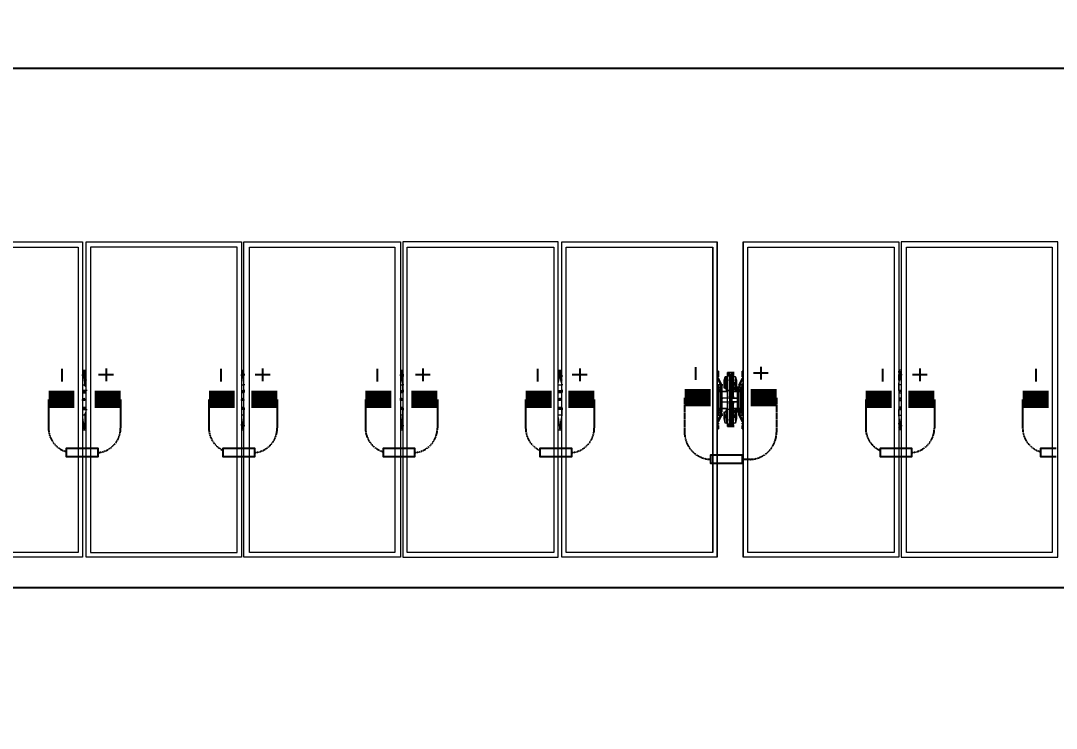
# Model space of a CAD drawing. Header units: feet. Extents: x -9903 to 12307, y -41 to 4121.
# Drawn here: x 2129.9 to 2427, y 1307.7 to 1510.7 of the extents above; entities that cross this region are included whole.
import ezdxf
from ezdxf import colors
from ezdxf.entities.mleader import LeaderData, LeaderLine
from ezdxf.lldxf.tags import DXFTag
from ezdxf.math import Vec2, Vec3

# ---------------------------------------------------------------- set-up
doc = ezdxf.new("R2010")
doc.units = ezdxf.units.FT
doc.header["$MEASUREMENT"] = 0
doc.linetypes.add('HIDDEN', pattern=[0.375, 0.25, -0.125])
for name, color, linetype in [('E-HARN-COMP', 8, 'Continuous'), ('E-TRNK-CABL-NEG', 6, 'HIDDEN'), ('E-TRUNK-CABLE-POS', 6, 'HIDDEN'), ('G-ANNO-TEXT', 1, 'Continuous'), ('Polarity-Text', 7, 'Continuous'), ('PV-DC-CABL-UG+', 5, 'DC+')]:
    doc.layers.add(name, color=color, linetype=linetype)
doc.styles.add('NEI-A', font='arial.ttf')
tags = doc.linetypes.add('DC+', pattern='A,0.176989,-0.049113,["DC+",NEI-A,S=0.1,R=0,X=0,Y=-0.05],-0.049113,-0.250887,0.176989', length=0.703091).pattern_tags.tags
tags[6] = DXFTag(74, 10)

# ---------------------------------------------------------------- blocks, each defined once
blk = doc.blocks.new('A$Cc93f9aa1')
at = {"lineweight": 5}
for points in [[(10.4012, 0), (10.1713, 0), (10.1713, 0.4666), (10.4012, 0.4666)], [(10.6362, 0), (10.4062, 0), (10.4062, 0.4666), (10.6362, 0.4666)], [(10.6396, 0), (10.6396, 0.4666), (10.8712, 0.4666), (10.8712, 0)], [(10.8746, 0.4666), (10.8746, 0), (11.1045, 0), (11.1045, 0.4666)], [(11.3395, 0), (11.1095, 0), (11.1095, 0.4666), (11.3395, 0.4666)], [(11.6079, 0), (11.3779, 0), (11.3779, 0.4666), (11.6079, 0.4666)], [(11.8429, 0.4666), (11.6112, 0.4666), (11.6112, 0), (11.8429, 0)], [(10.1779, 0.0067), (10.1779, 0.4583), (10.3946, 0.4583), (10.3946, 0.0067)], [(10.6296, 0.4583), (10.4129, 0.4583), (10.4129, 0.0067), (10.6296, 0.0067)], [(10.6479, 0.0067), (10.6479, 0.4583), (10.8629, 0.4583), (10.8629, 0.0067)], [(10.8812, 0.4583), (11.0979, 0.4583), (11.0979, 0.0067), (10.8812, 0.0067)], [(11.1162, 0.0067), (11.1162, 0.4583), (11.3329, 0.4583), (11.3329, 0.0067)], [(11.3845, 0.4583), (11.6012, 0.4583), (11.6012, 0.0067), (11.3845, 0.0067)], [(11.6195, 0.4583), (11.8345, 0.4583), (11.8345, 0.0067), (11.6195, 0.0067)], [(11.3412, 0.2667), (11.3412, 0.27), (11.3412, 0.275), (11.3395, 0.275), (11.3412, 0.275), (11.3412, 0.27)], [(11.3395, 0.2517), (11.3395, 0.25), (11.3412, 0.25), (11.3412, 0.2517), (11.3445, 0.2517), (11.3445, 0.2533), (11.3445, 0.255), (11.3462, 0.255), (11.3412, 0.265), (11.3462, 0.255), (11.3445, 0.255), (11.3412, 0.255), (11.3412, 0.2517), (11.3445, 0.2517), (11.3445, 0.2533), (11.3445, 0.255), (11.3412, 0.255), (11.3412, 0.2517)], [(11.3545, 0.2667), (11.3529, 0.2667), (11.3512, 0.2667), (11.3512, 0.2583), (11.3529, 0.2583), (11.3529, 0.2667)], [(11.3529, 0.2667), (11.3529, 0.2583), (11.3529, 0.255), (11.3529, 0.25), (11.3512, 0.25), (11.3512, 0.2567), (11.3512, 0.255), (11.3529, 0.255), (11.3512, 0.255), (11.3512, 0.2567), (11.3512, 0.2583), (11.3512, 0.2567), (11.3512, 0.2517), (11.3512, 0.25), (11.3529, 0.25), (11.3529, 0.255), (11.3529, 0.2583), (11.3512, 0.2583), (11.3512, 0.2667)], [(11.3645, 0.2733), (11.3629, 0.2733), (11.3612, 0.2733), (11.3545, 0.2733), (11.3562, 0.2733), (11.3612, 0.2733), (11.3629, 0.2733)], [(11.3562, 0.2733), (11.3545, 0.2733)], [(11.3579, 0.2683), (11.3579, 0.2467), (11.3545, 0.2467), (11.3545, 0.2683)], [(11.3579, 0.27), (11.3562, 0.27)], [(11.3579, 0.27), (11.3562, 0.27)], [(11.3645, 0.2617), (11.3629, 0.2617), (11.3612, 0.2617), (11.3629, 0.2617)], [(11.3645, 0.2683), (11.3629, 0.2683)], [(11.3629, 0.2383), (11.3629, 0.2617), (11.3629, 0.2383), (11.3629, 0.2367), (11.3629, 0.235), (11.3629, 0.2367), (11.3629, 0.2383), (11.3629, 0.235), (11.3645, 0.235), (11.3629, 0.235), (11.3645, 0.235), (11.3629, 0.235), (11.3645, 0.235), (11.3629, 0.235)], [(11.3762, 0.27), (11.3762, 0.2667), (11.3762, 0.27), (11.3762, 0.275), (11.3779, 0.275), (11.3762, 0.275)], [(11.3412, 0.21), (11.3412, 0.2133), (11.3412, 0.215), (11.3395, 0.215), (11.3395, 0.25), (11.3395, 0.215), (11.3412, 0.215), (11.3412, 0.2133), (11.3412, 0.21), (11.3445, 0.21), (11.3462, 0.21), (11.3412, 0.2), (11.3462, 0.21), (11.3445, 0.21), (11.3445, 0.2117), (11.3445, 0.21)], [(11.3412, 0.245), (11.3395, 0.245)], [(11.3412, 0.2467), (11.3429, 0.245), (11.3445, 0.245), (11.3445, 0.2483), (11.3429, 0.2483), (11.3412, 0.2483)], [(11.3429, 0.2483), (11.3412, 0.2467), (11.3429, 0.245), (11.3445, 0.2467)], [(11.3429, 0.2483), (11.3412, 0.2483), (11.3412, 0.2467), (11.3412, 0.245), (11.3429, 0.245), (11.3445, 0.245), (11.3445, 0.2467), (11.3445, 0.2483)], [(11.3412, 0.2467), (11.3412, 0.2483), (11.3429, 0.2483), (11.3445, 0.2483), (11.3445, 0.245), (11.3429, 0.245)], [(11.3429, 0.2483), (11.3412, 0.2467), (11.3429, 0.245), (11.3445, 0.2467)], [(11.3445, 0.2467), (11.3429, 0.2467)], [(11.3445, 0.2467), (11.3429, 0.2467)], [(11.3479, 0.255), (11.3462, 0.255), (11.3445, 0.255), (11.3445, 0.2533), (11.3445, 0.255), (11.3462, 0.255)], [(11.3445, 0.2517), (11.3462, 0.2517), (11.3462, 0.215), (11.3445, 0.215), (11.3462, 0.215), (11.3462, 0.2517), (11.3445, 0.2517), (11.3462, 0.2517), (11.3462, 0.255), (11.3462, 0.2517)], [(11.3462, 0.245), (11.3545, 0.245)], [(11.3545, 0.2483), (11.3529, 0.2483)], [(11.3662, 0.2567), (11.3662, 0.25), (11.3645, 0.25), (11.3629, 0.255), (11.3662, 0.255), (11.3662, 0.2567), (11.3662, 0.2583)], [(11.3629, 0.245), (11.3695, 0.245)], [(11.3645, 0.255), (11.3645, 0.2583)], [(11.3662, 0.25), (11.3645, 0.2483)], [(11.3695, 0.2467), (11.3662, 0.2467), (11.3645, 0.245), (11.3662, 0.2467)], [(11.3679, 0.25), (11.3679, 0.26), (11.3679, 0.25), (11.3695, 0.25)], [(11.3729, 0.2483), (11.3712, 0.2467), (11.3729, 0.245), (11.3745, 0.2467)], [(11.3729, 0.2483), (11.3712, 0.2467), (11.3729, 0.245), (11.3745, 0.2467)], [(11.3745, 0.2467), (11.3729, 0.2467)], [(11.3745, 0.2467), (11.3729, 0.2467)], [(11.3745, 0.2467), (11.3729, 0.2467)], [(11.3745, 0.2467), (11.3729, 0.2467)], [(11.3762, 0.245), (11.3779, 0.245)], [(10.4029, 0.235), (10.4046, 0.2333), (10.4046, 0.2317), (10.4012, 0.2317), (10.4012, 0.2333), (10.4029, 0.2333)], [(10.6379, 0.235), (10.6379, 0.2333), (10.6396, 0.2333), (10.6396, 0.2317), (10.6379, 0.2317), (10.6362, 0.2317), (10.6362, 0.2333)], [(10.8729, 0.235), (10.8729, 0.2333), (10.8746, 0.2333), (10.8746, 0.2317), (10.8729, 0.2317), (10.8712, 0.2317), (10.8712, 0.2333), (10.8712, 0.235)], [(11.1062, 0.235), (11.1079, 0.235), (11.1079, 0.2317), (11.1045, 0.2317), (11.1045, 0.2333), (11.1062, 0.2333)], [(11.3412, 0.235), (11.3395, 0.235)], [(11.3412, 0.235), (11.3395, 0.235)], [(11.3412, 0.23), (11.3395, 0.23)], [(11.3412, 0.23), (11.3395, 0.23)], [(11.3545, 0.23), (11.3562, 0.23), (11.3545, 0.23), (11.3562, 0.23), (11.3545, 0.23), (11.3562, 0.23), (11.3545, 0.23), (11.3545, 0.2267)], [(11.3562, 0.23), (11.3545, 0.23)], [(11.3645, 0.2367), (11.3629, 0.2367)], [(11.3629, 0.2267), (11.3629, 0.23)], [(11.3779, 0.235), (11.3762, 0.235)], [(11.3762, 0.235), (11.3779, 0.235)], [(11.3762, 0.23), (11.3779, 0.23)], [(11.3779, 0.23), (11.3762, 0.23)], [(11.6095, 0.235), (11.6095, 0.2333), (11.6079, 0.2333), (11.6079, 0.2317), (11.6095, 0.2317), (11.6112, 0.2317), (11.6112, 0.2333), (11.6112, 0.235)], [(11.3412, 0.2183), (11.3412, 0.22), (11.3395, 0.22), (11.3412, 0.22), (11.3429, 0.22), (11.3412, 0.22), (11.3412, 0.2183), (11.3412, 0.2167), (11.3429, 0.2167), (11.3445, 0.2167), (11.3445, 0.2183), (11.3445, 0.2167), (11.3429, 0.2167)], [(11.3445, 0.2183), (11.3445, 0.22), (11.3429, 0.22), (11.3412, 0.22), (11.3412, 0.2183), (11.3429, 0.2167), (11.3445, 0.2167)], [(11.3429, 0.22), (11.3412, 0.22), (11.3412, 0.2183), (11.3412, 0.2167), (11.3429, 0.2167), (11.3445, 0.2167), (11.3445, 0.2183), (11.3445, 0.22)], [(11.3429, 0.22), (11.3412, 0.2183), (11.3429, 0.2167), (11.3445, 0.2183)], [(11.3429, 0.22), (11.3412, 0.2183), (11.3429, 0.2167), (11.3445, 0.2183)], [(11.3445, 0.2183), (11.3429, 0.2183)], [(11.3545, 0.22), (11.3462, 0.22)], [(11.3495, 0.215), (11.3495, 0.205), (11.3495, 0.215), (11.3495, 0.2133), (11.3495, 0.215), (11.3495, 0.205), (11.3512, 0.1983), (11.3495, 0.205)], [(11.3512, 0.215), (11.3529, 0.2167), (11.3512, 0.215), (11.3529, 0.2167), (11.3529, 0.215), (11.3529, 0.2167), (11.3512, 0.215), (11.3529, 0.2167), (11.3545, 0.2167), (11.3529, 0.2167), (11.3545, 0.2167), (11.3529, 0.2167)], [(11.3512, 0.2133), (11.3512, 0.215), (11.3529, 0.215), (11.3529, 0.2117), (11.3529, 0.21), (11.3512, 0.21), (11.3512, 0.2083), (11.3512, 0.215), (11.3529, 0.215), (11.3529, 0.2117), (11.3529, 0.21), (11.3512, 0.21), (11.3512, 0.2083), (11.3512, 0.2067), (11.3529, 0.2067), (11.3529, 0.1983), (11.3545, 0.1983), (11.3529, 0.1983), (11.3512, 0.1983), (11.3512, 0.2067), (11.3512, 0.2083)], [(11.3695, 0.22), (11.3629, 0.22)], [(11.3662, 0.2083), (11.3662, 0.215), (11.3645, 0.215), (11.3629, 0.2117), (11.3645, 0.21), (11.3662, 0.21), (11.3662, 0.2083), (11.3662, 0.2067), (11.3662, 0.1983), (11.3629, 0.1983), (11.3629, 0.2067), (11.3662, 0.2067), (11.3662, 0.2083), (11.3662, 0.21), (11.3645, 0.21), (11.3629, 0.2117), (11.3645, 0.215), (11.3645, 0.2167), (11.3662, 0.2167), (11.3645, 0.2167), (11.3662, 0.215), (11.3662, 0.2133), (11.3662, 0.215), (11.3645, 0.215), (11.3645, 0.2167), (11.3662, 0.2167), (11.3645, 0.2167), (11.3629, 0.2167), (11.3695, 0.2167), (11.3629, 0.2167), (11.3645, 0.2167), (11.3662, 0.215), (11.3645, 0.2167), (11.3662, 0.215), (11.3645, 0.2167), (11.3662, 0.215), (11.3679, 0.215), (11.3679, 0.205), (11.3662, 0.1983), (11.3679, 0.205), (11.3679, 0.215), (11.3662, 0.215), (11.3662, 0.2133)], [(11.3662, 0.2183), (11.3645, 0.22), (11.3662, 0.2183), (11.3695, 0.2183)], [(11.3679, 0.215), (11.3679, 0.205), (11.3679, 0.215), (11.3695, 0.215)], [(11.3729, 0.22), (11.3712, 0.2183), (11.3729, 0.2167), (11.3745, 0.2183)], [(11.3729, 0.2167), (11.3745, 0.2167), (11.3745, 0.2183), (11.3745, 0.22), (11.3729, 0.22), (11.3712, 0.22), (11.3712, 0.2183), (11.3712, 0.2167)], [(11.3729, 0.22), (11.3712, 0.2183), (11.3729, 0.2167), (11.3745, 0.2183)], [(11.3745, 0.2183), (11.3729, 0.2183)], [(11.3745, 0.2183), (11.3729, 0.2183)], [(11.3745, 0.2183), (11.3729, 0.2183)], [(11.3745, 0.2183), (11.3729, 0.2183)], [(11.3779, 0.22), (11.3762, 0.22)], [(11.3479, 0.21), (11.3462, 0.21), (11.3462, 0.2117), (11.3445, 0.2117), (11.3462, 0.2117), (11.3462, 0.21), (11.3462, 0.2133), (11.3445, 0.2133), (11.3462, 0.2133), (11.3462, 0.21)], [(11.3512, 0.1983), (11.3512, 0.2067), (11.3529, 0.2067), (11.3529, 0.1983)], [(11.3529, 0.21), (11.3529, 0.2067)], [(11.3562, 0.2033), (11.3545, 0.2033)], [(11.3645, 0.2033), (11.3629, 0.2033), (11.3612, 0.2033), (11.3629, 0.2033)], [(11.3662, 0.1983), (11.3629, 0.1983), (11.3629, 0.2067), (11.3662, 0.2067)], [(11.3645, 0.2067), (11.3645, 0.21)], [(11.3729, 0.21), (11.3712, 0.21), (11.3712, 0.2117), (11.3729, 0.2117), (11.3712, 0.2117), (11.3712, 0.21)], [(11.3395, 0.19), (11.3412, 0.19), (11.3412, 0.195), (11.3412, 0.19)], [(11.3412, 0.1967), (11.3412, 0.1983)], [(11.3595, 0.1967), (11.3579, 0.1967)], [(11.3612, 0.195), (11.3595, 0.195), (11.3612, 0.195), (11.3629, 0.1933), (11.3645, 0.1933), (11.3629, 0.1933), (11.3612, 0.195), (11.3595, 0.195), (11.3612, 0.195), (11.3595, 0.195), (11.3612, 0.195), (11.3612, 0.1967)], [(11.3612, 0.195), (11.3595, 0.195)], [(11.3629, 0.195), (11.3629, 0.1933), (11.3612, 0.195), (11.3629, 0.195), (11.3645, 0.195)], [(11.3645, 0.1983), (11.3629, 0.1983)], [(11.3629, 0.1967), (11.3629, 0.195)], [(11.3762, 0.1983), (11.3762, 0.1967)], [(11.3779, 0.19), (11.3762, 0.19), (11.3762, 0.195), (11.3762, 0.19)]]:
    blk.add_lwpolyline(points, close=True, dxfattribs=at)
for points in [[(11.3395, 0), (11.3395, 0.4666)], [(11.3779, 0.4666), (11.3779, 0)], [(11.3329, 0.0067), (11.3329, 0.4583)], [(11.3845, 0.0067), (11.3845, 0.4583)], [(10.4012, 0.2767), (10.4062, 0.2767)], [(10.6362, 0.2767), (10.6396, 0.2767)], [(10.8712, 0.2767), (10.8746, 0.2767)], [(11.1045, 0.2767), (11.1095, 0.2767)], [(11.6112, 0.2767), (11.6079, 0.2767)], [(10.4029, 0.275), (10.4046, 0.275)], [(10.4029, 0.27), (10.4029, 0.2733), (10.4029, 0.275), (10.4029, 0.2733), (10.4046, 0.2733), (10.4046, 0.2717), (10.4046, 0.27), (10.4046, 0.2683)], [(10.4062, 0.255), (10.4046, 0.255), (10.4046, 0.2633), (10.4029, 0.2733)], [(10.6379, 0.2733), (10.6379, 0.275), (10.6379, 0.2733)], [(10.6379, 0.27), (10.6379, 0.2733), (10.6396, 0.2717), (10.6396, 0.27), (10.6396, 0.2683)], [(10.6412, 0.255), (10.6396, 0.255), (10.6396, 0.2633), (10.6379, 0.2733)], [(10.8712, 0.2733), (10.8712, 0.27)], [(10.8762, 0.255), (10.8746, 0.255), (10.8746, 0.2567), (10.8729, 0.2633), (10.8729, 0.2733), (10.8729, 0.275), (10.8729, 0.2717), (10.8746, 0.27), (10.8746, 0.2683)], [(11.1062, 0.27), (11.1062, 0.2733), (11.1062, 0.275), (11.1062, 0.2733), (11.1079, 0.2733), (11.1079, 0.2717), (11.1079, 0.27), (11.1095, 0.2683)], [(11.1112, 0.255), (11.1095, 0.255), (11.1095, 0.2567), (11.1079, 0.2633), (11.1062, 0.2733)], [(11.3412, 0.27), (11.3412, 0.27)], [(11.3412, 0.2667), (11.3412, 0.2667)], [(11.3412, 0.2667), (11.3412, 0.2667)], [(11.3612, 0.2717), (11.3629, 0.2717), (11.3612, 0.2717), (11.3629, 0.2717), (11.3645, 0.2717), (11.3629, 0.2717), (11.3612, 0.27), (11.3595, 0.27), (11.3612, 0.27), (11.3595, 0.27), (11.3612, 0.27), (11.3629, 0.27), (11.3645, 0.27), (11.3629, 0.27), (11.3645, 0.27), (11.3629, 0.27), (11.3645, 0.27), (11.3629, 0.27), (11.3645, 0.27), (11.3629, 0.27), (11.3629, 0.2733), (11.3629, 0.2717), (11.3612, 0.27), (11.3612, 0.2683), (11.3595, 0.2683), (11.3595, 0.27), (11.3612, 0.27), (11.3595, 0.27), (11.3612, 0.27), (11.3612, 0.2683), (11.3595, 0.2683), (11.3579, 0.2683), (11.3579, 0.27), (11.3562, 0.27), (11.3545, 0.27), (11.3562, 0.27), (11.3545, 0.27), (11.3545, 0.2617), (11.3545, 0.2383), (11.3545, 0.235), (11.3562, 0.235), (11.3545, 0.235), (11.3462, 0.235), (11.3479, 0.235)], [(11.3562, 0.2717), (11.3545, 0.2717), (11.3562, 0.27), (11.3545, 0.27), (11.3562, 0.27), (11.3545, 0.27), (11.3545, 0.2617), (11.3562, 0.2617), (11.3545, 0.2617), (11.3562, 0.2617), (11.3545, 0.2617), (11.3545, 0.2383), (11.3545, 0.235), (11.3562, 0.235), (11.3545, 0.235), (11.3545, 0.2367), (11.3545, 0.2383), (11.3545, 0.2367), (11.3545, 0.235), (11.3562, 0.235), (11.3545, 0.235), (11.3462, 0.235), (11.3462, 0.23), (11.3545, 0.23), (11.3545, 0.2267), (11.3545, 0.2033), (11.3545, 0.195), (11.3562, 0.195), (11.3579, 0.195), (11.3562, 0.195), (11.3579, 0.195), (11.3562, 0.195), (11.3579, 0.195), (11.3562, 0.195), (11.3545, 0.1933), (11.3562, 0.1933), (11.3545, 0.1933), (11.3612, 0.1933), (11.3629, 0.1933), (11.3612, 0.1933)], [(11.3595, 0.2183), (11.3579, 0.2183), (11.3579, 0.1983), (11.3579, 0.1967), (11.3595, 0.1967), (11.3612, 0.1967), (11.3612, 0.2183), (11.3612, 0.1967), (11.3595, 0.1967), (11.3595, 0.2183), (11.3579, 0.2183), (11.3545, 0.2183), (11.3545, 0.2467), (11.3529, 0.2467), (11.3529, 0.2483), (11.3545, 0.2483), (11.3529, 0.2483), (11.3529, 0.25), (11.3529, 0.2483), (11.3512, 0.25), (11.3495, 0.25), (11.3495, 0.2617), (11.3512, 0.2667), (11.3495, 0.2617), (11.3495, 0.25), (11.3495, 0.2517), (11.3495, 0.25), (11.3495, 0.26), (11.3495, 0.25)], [(11.3579, 0.2717), (11.3562, 0.2717), (11.3545, 0.2717), (11.3545, 0.2733), (11.3545, 0.27), (11.3545, 0.2683), (11.3562, 0.2683), (11.3545, 0.2683), (11.3545, 0.2733), (11.3545, 0.2717), (11.3562, 0.2717)], [(11.3545, 0.2717), (11.3562, 0.27)], [(11.3545, 0.2717), (11.3562, 0.2717)], [(11.3545, 0.27), (11.3545, 0.27)], [(11.3545, 0.27), (11.3545, 0.27)], [(11.3595, 0.2467), (11.3595, 0.2683), (11.3612, 0.2683), (11.3612, 0.2467), (11.3595, 0.2467), (11.3595, 0.2183), (11.3612, 0.2183), (11.3612, 0.2467), (11.3612, 0.2683), (11.3595, 0.2683), (11.3595, 0.2467), (11.3612, 0.2467), (11.3612, 0.2183), (11.3595, 0.2183), (11.3595, 0.2467), (11.3579, 0.2467), (11.3579, 0.2683), (11.3545, 0.2683), (11.3545, 0.2467), (11.3579, 0.2467), (11.3579, 0.2667), (11.3595, 0.2667), (11.3612, 0.2667), (11.3595, 0.2667), (11.3579, 0.2667)], [(11.3562, 0.27), (11.3579, 0.27)], [(11.3562, 0.27), (11.3579, 0.27)], [(11.3562, 0.27), (11.3579, 0.27), (11.3579, 0.2683)], [(11.3579, 0.27), (11.3595, 0.27), (11.3595, 0.2683), (11.3612, 0.2683), (11.3595, 0.2683), (11.3579, 0.2683), (11.3579, 0.2667), (11.3579, 0.2467)], [(11.3579, 0.2683), (11.3595, 0.2683)], [(11.3579, 0.2667), (11.3579, 0.2683)], [(11.3579, 0.2683), (11.3595, 0.2683)], [(11.3579, 0.2683), (11.3595, 0.2683)], [(11.3579, 0.2683), (11.3595, 0.2683)], [(11.3595, 0.27), (11.3612, 0.27), (11.3629, 0.27), (11.3629, 0.2617), (11.3629, 0.27), (11.3629, 0.2733), (11.3629, 0.2717)], [(11.3612, 0.27), (11.3612, 0.27)], [(11.3645, 0.2667), (11.3629, 0.2667), (11.3629, 0.2583), (11.3662, 0.2583), (11.3662, 0.2667), (11.3629, 0.2667), (11.3629, 0.2583), (11.3662, 0.2583), (11.3662, 0.2667), (11.3679, 0.2617), (11.3679, 0.25), (11.3662, 0.25), (11.3662, 0.2517), (11.3662, 0.2567), (11.3662, 0.255), (11.3629, 0.255), (11.3645, 0.25), (11.3645, 0.2483), (11.3662, 0.25), (11.3662, 0.2517), (11.3662, 0.25), (11.3645, 0.25), (11.3645, 0.2483), (11.3662, 0.25), (11.3645, 0.2483), (11.3629, 0.2483), (11.3695, 0.2483), (11.3629, 0.2483), (11.3645, 0.2483), (11.3662, 0.2483), (11.3645, 0.2483)], [(11.3662, 0.2483), (11.3645, 0.2483), (11.3662, 0.25), (11.3679, 0.25), (11.3679, 0.2617), (11.3662, 0.2667), (11.3629, 0.2667)], [(11.3645, 0.2667), (11.3645, 0.2667)], [(11.3645, 0.2667), (11.3645, 0.2667)], [(11.3762, 0.2133), (11.3762, 0.215), (11.3762, 0.2133), (11.3779, 0.2133), (11.3745, 0.2133), (11.3745, 0.215), (11.3762, 0.215), (11.3762, 0.25), (11.3745, 0.25), (11.3745, 0.2517), (11.3779, 0.2517), (11.3745, 0.2517), (11.3762, 0.2517), (11.3762, 0.255), (11.3729, 0.255), (11.3712, 0.255), (11.3762, 0.265), (11.3712, 0.255), (11.3729, 0.255), (11.3762, 0.255), (11.3762, 0.2517), (11.3745, 0.2517), (11.3712, 0.2517), (11.3729, 0.2517), (11.3729, 0.2533), (11.3729, 0.255), (11.3729, 0.2533), (11.3712, 0.255), (11.3729, 0.255), (11.3712, 0.255), (11.3712, 0.2517), (11.3729, 0.2517), (11.3729, 0.2533), (11.3712, 0.255), (11.3712, 0.2517), (11.3745, 0.2517), (11.3745, 0.25), (11.3762, 0.25), (11.3762, 0.215), (11.3745, 0.215), (11.3745, 0.2133), (11.3762, 0.2133), (11.3762, 0.21), (11.3729, 0.21), (11.3712, 0.21), (11.3762, 0.2), (11.3712, 0.21), (11.3729, 0.21), (11.3729, 0.2117), (11.3729, 0.21), (11.3762, 0.21), (11.3762, 0.2133), (11.3745, 0.2133), (11.3779, 0.2133)], [(11.3762, 0.2667), (11.3762, 0.2667)], [(11.3762, 0.2667), (11.3762, 0.2667)], [(11.6095, 0.255), (11.6079, 0.255), (11.6079, 0.2567), (11.6095, 0.2633), (11.6095, 0.2733), (11.6095, 0.275), (11.6095, 0.2717), (11.6079, 0.27), (11.6079, 0.2683)], [(11.6112, 0.27), (11.6112, 0.2733)], [(10.4062, 0.2467), (10.4046, 0.2467), (10.4012, 0.2467)], [(10.4012, 0.245), (10.4046, 0.245), (10.4062, 0.245)], [(10.4079, 0.2467), (10.4062, 0.2467), (10.4062, 0.2517), (10.4046, 0.2533), (10.4046, 0.255)], [(10.4046, 0.2433), (10.4046, 0.245)], [(10.6362, 0.2467), (10.6396, 0.2467)], [(10.6362, 0.245), (10.6396, 0.245), (10.6412, 0.245)], [(10.6396, 0.245), (10.6396, 0.2433), (10.6362, 0.2433)], [(10.6412, 0.2467), (10.6396, 0.2467), (10.6396, 0.255)], [(10.8712, 0.2467), (10.8746, 0.2467)], [(10.8712, 0.245), (10.8746, 0.245), (10.8762, 0.245)], [(10.8746, 0.245), (10.8746, 0.2433), (10.8712, 0.2433)], [(10.8762, 0.2467), (10.8746, 0.2467), (10.8746, 0.255)], [(11.1045, 0.2467), (11.1095, 0.2467)], [(11.1045, 0.245), (11.1095, 0.245), (11.1112, 0.245)], [(11.1095, 0.245), (11.1095, 0.2433), (11.1045, 0.2433)], [(11.1112, 0.2467), (11.1095, 0.2467), (11.1095, 0.255)], [(11.3395, 0.2517), (11.3412, 0.2517), (11.3395, 0.2517)], [(11.3395, 0.2517), (11.3395, 0.25), (11.3412, 0.25), (11.3412, 0.2517)], [(11.3412, 0.2483), (11.3412, 0.2467)], [(11.3412, 0.2483), (11.3412, 0.2483)], [(11.3429, 0.2483), (11.3412, 0.2483)], [(11.3412, 0.2467), (11.3412, 0.245)], [(11.3412, 0.2467), (11.3412, 0.2467)], [(11.3412, 0.245), (11.3429, 0.245)], [(11.3412, 0.245), (11.3412, 0.245)], [(11.3429, 0.2483), (11.3429, 0.2483)], [(11.3445, 0.2483), (11.3429, 0.2483)], [(11.3429, 0.2467), (11.3445, 0.2467)], [(11.3429, 0.2467), (11.3445, 0.2467)], [(11.3429, 0.2467), (11.3445, 0.2467)], [(11.3429, 0.2467), (11.3445, 0.2467)], [(11.3429, 0.2467), (11.3445, 0.2467)], [(11.3429, 0.2467), (11.3445, 0.2467)], [(11.3429, 0.2467), (11.3445, 0.2467)], [(11.3429, 0.2467), (11.3445, 0.2467)], [(11.3429, 0.2467), (11.3445, 0.2467)], [(11.3429, 0.2467), (11.3445, 0.2467)], [(11.3429, 0.2467), (11.3445, 0.2467)], [(11.3429, 0.2467), (11.3445, 0.2467)], [(11.3429, 0.2467), (11.3445, 0.2467)], [(11.3429, 0.2467), (11.3445, 0.2467)], [(11.3429, 0.245), (11.3445, 0.245)], [(11.3429, 0.245), (11.3429, 0.245)], [(11.3445, 0.2517), (11.3445, 0.2517)], [(11.3445, 0.2517), (11.3445, 0.2517)], [(11.3445, 0.2483), (11.3445, 0.2483)], [(11.3445, 0.2467), (11.3445, 0.2483)], [(11.3445, 0.2467), (11.3462, 0.2467)], [(11.3445, 0.2467), (11.3445, 0.2467)], [(11.3445, 0.245), (11.3445, 0.2467)], [(11.3445, 0.245), (11.3445, 0.245)], [(11.3462, 0.2517), (11.3462, 0.2517)], [(11.3462, 0.2517), (11.3462, 0.2517)], [(11.3512, 0.26), (11.3512, 0.26)], [(11.3512, 0.26), (11.3512, 0.26)], [(11.3579, 0.2183), (11.3579, 0.1967), (11.3545, 0.1967), (11.3545, 0.2183), (11.3529, 0.2183), (11.3529, 0.2167), (11.3545, 0.2167), (11.3529, 0.2167), (11.3529, 0.2183), (11.3545, 0.2183), (11.3545, 0.1967), (11.3579, 0.1967), (11.3579, 0.2183), (11.3579, 0.1983), (11.3595, 0.1983), (11.3612, 0.1983), (11.3595, 0.1983), (11.3579, 0.1983), (11.3579, 0.1967), (11.3579, 0.195), (11.3562, 0.195), (11.3545, 0.1933), (11.3562, 0.1933), (11.3545, 0.1933), (11.3545, 0.195), (11.3545, 0.1967), (11.3545, 0.195), (11.3545, 0.1967), (11.3545, 0.195), (11.3545, 0.1967), (11.3545, 0.195), (11.3545, 0.1933), (11.3562, 0.195), (11.3579, 0.195), (11.3579, 0.1967), (11.3595, 0.1967), (11.3595, 0.2183), (11.3579, 0.2183), (11.3579, 0.2467), (11.3595, 0.2467), (11.3579, 0.2467), (11.3579, 0.2183), (11.3545, 0.2183), (11.3545, 0.2467), (11.3529, 0.2467), (11.3529, 0.2483), (11.3512, 0.25), (11.3529, 0.2483), (11.3545, 0.2483), (11.3529, 0.2483), (11.3512, 0.25)], [(11.3512, 0.25), (11.3529, 0.2483)], [(11.3512, 0.25), (11.3529, 0.2483)], [(11.3529, 0.2483), (11.3545, 0.2483)], [(11.3529, 0.2483), (11.3545, 0.2483)], [(11.3579, 0.2183), (11.3579, 0.2467), (11.3579, 0.2183)], [(11.3662, 0.26), (11.3662, 0.26)], [(11.3662, 0.26), (11.3662, 0.26)], [(11.3729, 0.2517), (11.3712, 0.2517), (11.3695, 0.2517), (11.3695, 0.215), (11.3712, 0.215), (11.3695, 0.215), (11.3695, 0.2517), (11.3712, 0.2517)], [(11.3712, 0.2517), (11.3712, 0.2517)], [(11.3729, 0.2467), (11.3729, 0.245), (11.3745, 0.245), (11.3745, 0.2467), (11.3745, 0.2483), (11.3729, 0.2483), (11.3712, 0.2483), (11.3712, 0.2467), (11.3712, 0.245), (11.3729, 0.245)], [(11.3712, 0.2483), (11.3712, 0.2467)], [(11.3712, 0.2483), (11.3712, 0.2483)], [(11.3729, 0.2483), (11.3712, 0.2483)], [(11.3712, 0.2467), (11.3712, 0.245)], [(11.3712, 0.2467), (11.3712, 0.2467)], [(11.3712, 0.245), (11.3729, 0.245)], [(11.3712, 0.245), (11.3712, 0.245)], [(11.3729, 0.2517), (11.3729, 0.2517)], [(11.3729, 0.2517), (11.3729, 0.2517)], [(11.3729, 0.2483), (11.3729, 0.2467)], [(11.3745, 0.2483), (11.3729, 0.2483)], [(11.3729, 0.2483), (11.3729, 0.2467)], [(11.3729, 0.2483), (11.3745, 0.2483), (11.3729, 0.2483)], [(11.3729, 0.2483), (11.3729, 0.2483)], [(11.3729, 0.2467), (11.3745, 0.2467)], [(11.3729, 0.2467), (11.3745, 0.2467)], [(11.3729, 0.2467), (11.3745, 0.2467)], [(11.3729, 0.2467), (11.3745, 0.2467)], [(11.3729, 0.2467), (11.3745, 0.2467)], [(11.3729, 0.2467), (11.3745, 0.2467)], [(11.3729, 0.2467), (11.3745, 0.2467)], [(11.3729, 0.2467), (11.3745, 0.2467)], [(11.3729, 0.2467), (11.3745, 0.2467)], [(11.3729, 0.2467), (11.3729, 0.245)], [(11.3729, 0.2467), (11.3745, 0.2467)], [(11.3729, 0.245), (11.3745, 0.245)], [(11.3745, 0.245), (11.3729, 0.245)], [(11.3729, 0.245), (11.3745, 0.245)], [(11.3729, 0.245), (11.3729, 0.245)], [(11.3745, 0.2483), (11.3745, 0.245)], [(11.3745, 0.2483), (11.3745, 0.245)], [(11.3745, 0.2483), (11.3745, 0.2483)], [(11.3745, 0.2467), (11.3745, 0.2483)], [(11.3745, 0.2467), (11.3762, 0.2467)], [(11.3745, 0.2467), (11.3745, 0.2467)], [(11.3745, 0.245), (11.3745, 0.2467)], [(11.3745, 0.245), (11.3745, 0.245)], [(11.3779, 0.2517), (11.3762, 0.2517), (11.3762, 0.25), (11.3762, 0.2517)], [(11.6095, 0.2467), (11.6079, 0.2467), (11.6079, 0.255)], [(11.6112, 0.2467), (11.6079, 0.2467)], [(11.6112, 0.245), (11.6079, 0.245), (11.6095, 0.245)], [(11.6079, 0.245), (11.6079, 0.2433), (11.6112, 0.2433)], [(10.4012, 0.2433), (10.4046, 0.2433), (10.4062, 0.2433)], [(11.3462, 0.235), (11.3462, 0.23), (11.3545, 0.23), (11.3545, 0.2267), (11.3545, 0.2033), (11.3545, 0.195), (11.3562, 0.195), (11.3545, 0.195)], [(11.3545, 0.2367), (11.3562, 0.2367)], [(11.3545, 0.2367), (11.3562, 0.2367)], [(11.3545, 0.23), (11.3562, 0.23)], [(11.3545, 0.23), (11.3562, 0.23)], [(11.3579, 0.1933), (11.3562, 0.1933), (11.3612, 0.1933), (11.3629, 0.1933), (11.3612, 0.195), (11.3629, 0.195), (11.3629, 0.2033), (11.3629, 0.2267), (11.3629, 0.23), (11.3645, 0.23), (11.3629, 0.23), (11.3645, 0.23), (11.3629, 0.23), (11.3645, 0.23), (11.3629, 0.23), (11.3645, 0.23), (11.3629, 0.23), (11.3629, 0.2267), (11.3629, 0.2033), (11.3629, 0.195), (11.3645, 0.195), (11.3629, 0.195), (11.3629, 0.1933)], [(11.3712, 0.235), (11.3695, 0.235), (11.3612, 0.235), (11.3695, 0.235), (11.3695, 0.23), (11.3612, 0.23), (11.3695, 0.23), (11.3712, 0.23)], [(11.3629, 0.2367), (11.3645, 0.2367)], [(11.3695, 0.235), (11.3695, 0.23)], [(10.4012, 0.2217), (10.4046, 0.2217), (10.4062, 0.2217)], [(10.4062, 0.22), (10.4046, 0.22), (10.4012, 0.22)], [(10.4012, 0.2183), (10.4046, 0.2183), (10.4062, 0.2183)], [(10.4046, 0.22), (10.4046, 0.2217)], [(10.4046, 0.21), (10.4046, 0.2117), (10.4062, 0.215), (10.4062, 0.2183), (10.4079, 0.2183)], [(10.6362, 0.2217), (10.6396, 0.2217), (10.6396, 0.22)], [(10.6362, 0.22), (10.6396, 0.22), (10.6412, 0.22)], [(10.6396, 0.2183), (10.6362, 0.2183)], [(10.6412, 0.2183), (10.6396, 0.2183), (10.6396, 0.21), (10.6396, 0.2), (10.6379, 0.1933), (10.6379, 0.1917), (10.6396, 0.1917)], [(10.8712, 0.2217), (10.8746, 0.2217), (10.8746, 0.22)], [(10.8712, 0.22), (10.8746, 0.22), (10.8762, 0.22)], [(10.8746, 0.2183), (10.8712, 0.2183)], [(10.8729, 0.1917), (10.8729, 0.2), (10.8746, 0.21), (10.8746, 0.2183), (10.8762, 0.2183)], [(11.1045, 0.2217), (11.1095, 0.2217), (11.1095, 0.22)], [(11.1045, 0.22), (11.1095, 0.22), (11.1112, 0.22)], [(11.1095, 0.2183), (11.1045, 0.2183)], [(11.1112, 0.2183), (11.1095, 0.2183), (11.1095, 0.21), (11.1079, 0.2), (11.1079, 0.1933), (11.1062, 0.1917), (11.1062, 0.19)], [(11.3395, 0.2133), (11.3395, 0.215), (11.3395, 0.2133), (11.3445, 0.2133), (11.3445, 0.2117), (11.3445, 0.2133), (11.3412, 0.2133)], [(11.3412, 0.22), (11.3412, 0.22)], [(11.3412, 0.2183), (11.3412, 0.2183)], [(11.3412, 0.2167), (11.3412, 0.2167)], [(11.3429, 0.22), (11.3445, 0.22)], [(11.3429, 0.22), (11.3429, 0.22)], [(11.3445, 0.22), (11.3429, 0.22)], [(11.3429, 0.2183), (11.3445, 0.2183)], [(11.3429, 0.2183), (11.3445, 0.2183)], [(11.3429, 0.2183), (11.3445, 0.2183)], [(11.3429, 0.2183), (11.3445, 0.2183)], [(11.3429, 0.2183), (11.3445, 0.2183)], [(11.3429, 0.2183), (11.3445, 0.2183)], [(11.3429, 0.2183), (11.3445, 0.2183)], [(11.3429, 0.2183), (11.3445, 0.2183)], [(11.3429, 0.2183), (11.3445, 0.2183)], [(11.3429, 0.2183), (11.3445, 0.2183)], [(11.3429, 0.2183), (11.3445, 0.2183)], [(11.3429, 0.2183), (11.3445, 0.2183)], [(11.3429, 0.2183), (11.3445, 0.2183)], [(11.3429, 0.2183), (11.3445, 0.2183)], [(11.3429, 0.2183), (11.3445, 0.2183)], [(11.3429, 0.2183), (11.3445, 0.2183)], [(11.3429, 0.2167), (11.3429, 0.2167)], [(11.3445, 0.2183), (11.3445, 0.22)], [(11.3445, 0.22), (11.3445, 0.22)], [(11.3445, 0.2183), (11.3445, 0.22)], [(11.3445, 0.2183), (11.3445, 0.2183)], [(11.3445, 0.2167), (11.3445, 0.2167)], [(11.3445, 0.215), (11.3445, 0.215)], [(11.3445, 0.215), (11.3445, 0.215)], [(11.3462, 0.215), (11.3462, 0.215)], [(11.3462, 0.215), (11.3462, 0.215)], [(11.3529, 0.2167), (11.3545, 0.2167)], [(11.3712, 0.22), (11.3712, 0.2183)], [(11.3712, 0.22), (11.3712, 0.22)], [(11.3729, 0.22), (11.3712, 0.22)], [(11.3712, 0.2183), (11.3712, 0.2167)], [(11.3712, 0.2183), (11.3712, 0.2183)], [(11.3712, 0.2167), (11.3729, 0.2167)], [(11.3712, 0.2167), (11.3712, 0.2167)], [(11.3712, 0.215), (11.3712, 0.215)], [(11.3712, 0.215), (11.3712, 0.215)], [(11.3745, 0.22), (11.3729, 0.22)], [(11.3729, 0.2183), (11.3729, 0.22)], [(11.3729, 0.2183), (11.3729, 0.22), (11.3745, 0.22)], [(11.3729, 0.22), (11.3745, 0.22)], [(11.3745, 0.22), (11.3729, 0.22)], [(11.3729, 0.22), (11.3729, 0.22)], [(11.3729, 0.2183), (11.3745, 0.2183)], [(11.3729, 0.2183), (11.3745, 0.2183)], [(11.3729, 0.2183), (11.3745, 0.2183)], [(11.3729, 0.2183), (11.3745, 0.2183)], [(11.3729, 0.2183), (11.3729, 0.2167)], [(11.3729, 0.2183), (11.3745, 0.2183)], [(11.3729, 0.2183), (11.3745, 0.2183)], [(11.3729, 0.2183), (11.3745, 0.2183)], [(11.3729, 0.2183), (11.3745, 0.2183)], [(11.3729, 0.2183), (11.3745, 0.2183)], [(11.3729, 0.2167), (11.3729, 0.2183)], [(11.3729, 0.2183), (11.3745, 0.2183)], [(11.3745, 0.2167), (11.3729, 0.2167)], [(11.3729, 0.2167), (11.3745, 0.2167)], [(11.3729, 0.2167), (11.3745, 0.2167)], [(11.3729, 0.2167), (11.3729, 0.2167)], [(11.3729, 0.215), (11.3729, 0.215)], [(11.3729, 0.215), (11.3729, 0.215)], [(11.3745, 0.22), (11.3745, 0.2183)], [(11.3745, 0.2183), (11.3745, 0.22)], [(11.3745, 0.22), (11.3745, 0.22)], [(11.3745, 0.2183), (11.3745, 0.22)], [(11.3745, 0.2167), (11.3745, 0.2183)], [(11.3745, 0.2167), (11.3745, 0.2183)], [(11.3745, 0.2183), (11.3745, 0.2183)], [(11.3745, 0.2167), (11.3745, 0.2183)], [(11.3745, 0.2167), (11.3745, 0.2167)], [(11.6112, 0.2217), (11.6079, 0.2217), (11.6079, 0.22)], [(11.6112, 0.22), (11.6079, 0.22), (11.6095, 0.22)], [(11.6095, 0.1917), (11.6095, 0.2), (11.6079, 0.21), (11.6079, 0.2183), (11.6095, 0.2183)], [(11.6079, 0.2183), (11.6112, 0.2183)], [(10.4062, 0.21), (10.4046, 0.21), (10.4046, 0.2), (10.4029, 0.1933), (10.4029, 0.1917), (10.4046, 0.1917)], [(11.3395, 0.2133), (11.3412, 0.2133), (11.3395, 0.2133)], [(11.3512, 0.205), (11.3512, 0.205)], [(11.3512, 0.205), (11.3512, 0.205)], [(11.3545, 0.2033), (11.3562, 0.2033)], [(11.3545, 0.2033), (11.3562, 0.2033)], [(11.3662, 0.205), (11.3662, 0.205)], [(11.3662, 0.205), (11.3662, 0.205)], [(11.3729, 0.2133), (11.3712, 0.2133), (11.3712, 0.21), (11.3712, 0.2133), (11.3745, 0.2133), (11.3712, 0.2133), (11.3729, 0.2133), (11.3729, 0.2117), (11.3729, 0.2133), (11.3712, 0.2133)], [(10.4012, 0.1883), (10.4062, 0.1883)], [(10.4029, 0.19), (10.4029, 0.1917), (10.4046, 0.1917), (10.4046, 0.195), (10.4046, 0.1967)], [(10.4029, 0.195), (10.4029, 0.1917), (10.4029, 0.19), (10.4046, 0.19)], [(10.6362, 0.1883), (10.6396, 0.1883)], [(10.6396, 0.1967), (10.6396, 0.195), (10.6396, 0.1933), (10.6379, 0.1933), (10.6379, 0.19), (10.6379, 0.1917), (10.6379, 0.195)], [(10.8712, 0.195), (10.8712, 0.1917)], [(10.8712, 0.1883), (10.8746, 0.1883)], [(10.8746, 0.1967), (10.8746, 0.195), (10.8729, 0.1933), (10.8729, 0.19), (10.8729, 0.1917), (10.8746, 0.1917)], [(10.8729, 0.19), (10.8746, 0.19)], [(11.1045, 0.1883), (11.1095, 0.1883)], [(11.1095, 0.1967), (11.1079, 0.195), (11.1079, 0.1917), (11.1062, 0.1917), (11.1062, 0.19), (11.1079, 0.19)], [(11.1062, 0.195), (11.1062, 0.1917), (11.1079, 0.1917)], [(11.3412, 0.1983), (11.3412, 0.1983)], [(11.3412, 0.1983), (11.3412, 0.1983)], [(11.3412, 0.195), (11.3412, 0.195)], [(11.3412, 0.195), (11.3412, 0.195)], [(11.3512, 0.1983), (11.3512, 0.1983)], [(11.3545, 0.195), (11.3545, 0.195)], [(11.3545, 0.195), (11.3545, 0.195)], [(11.3562, 0.195), (11.3545, 0.1933)], [(11.3595, 0.195), (11.3595, 0.1967), (11.3612, 0.1967), (11.3595, 0.1967), (11.3595, 0.195), (11.3579, 0.195)], [(11.3579, 0.1967), (11.3595, 0.1967)], [(11.3579, 0.1967), (11.3595, 0.1967)], [(11.3595, 0.1967), (11.3612, 0.1967)], [(11.3595, 0.1967), (11.3612, 0.1967)], [(11.3595, 0.195), (11.3612, 0.195), (11.3595, 0.195)], [(11.3629, 0.195), (11.3629, 0.1967)], [(11.3629, 0.195), (11.3629, 0.1967)], [(11.3629, 0.195), (11.3645, 0.195)], [(11.3645, 0.1983), (11.3645, 0.1983)], [(11.3645, 0.1983), (11.3645, 0.1983)], [(11.3762, 0.1983), (11.3762, 0.1983)], [(11.3762, 0.1983), (11.3762, 0.1983)], [(11.3762, 0.195), (11.3762, 0.195)], [(11.3762, 0.195), (11.3762, 0.195)], [(11.6079, 0.1967), (11.6079, 0.195), (11.6095, 0.1933), (11.6095, 0.19), (11.6112, 0.19)], [(11.6112, 0.1883), (11.6079, 0.1883)], [(11.6112, 0.195), (11.6112, 0.1917), (11.6095, 0.1917), (11.6095, 0.19)]]:
    blk.add_lwpolyline(points, dxfattribs=at)
at = {"color": 8, "lineweight": 5, "true_color": 0x808080}
for points in [[(10.4012, 0.2767), (10.4062, 0.2767)], [(10.6362, 0.2767), (10.6396, 0.2767)], [(10.8712, 0.2767), (10.8746, 0.2767)], [(11.1045, 0.2767), (11.1095, 0.2767)], [(11.6112, 0.2767), (11.6079, 0.2767)], [(10.4029, 0.2733), (10.4012, 0.2583)], [(10.4012, 0.2683), (10.4012, 0.27)], [(10.4062, 0.2733), (10.4046, 0.2733), (10.4046, 0.275), (10.4029, 0.275)], [(10.4029, 0.2733), (10.4029, 0.2733)], [(10.4062, 0.27), (10.4046, 0.27), (10.4046, 0.2683), (10.4062, 0.2617)], [(10.4062, 0.2683), (10.4046, 0.2683), (10.4062, 0.2667)], [(10.6379, 0.2733), (10.6362, 0.2583)], [(10.6362, 0.2683), (10.6362, 0.27)], [(10.6396, 0.2733), (10.6396, 0.275), (10.6379, 0.275)], [(10.6379, 0.2733), (10.6379, 0.2733)], [(10.6396, 0.2617), (10.6396, 0.27), (10.6412, 0.27)], [(10.6396, 0.2667), (10.6396, 0.2683)], [(10.8712, 0.2733), (10.8712, 0.2733)], [(10.8729, 0.2733), (10.8712, 0.2583)], [(10.8712, 0.2683), (10.8712, 0.27)], [(10.8746, 0.2733), (10.8746, 0.275), (10.8729, 0.275)], [(10.8746, 0.2617), (10.8746, 0.27), (10.8762, 0.27)], [(10.8746, 0.2667), (10.8746, 0.2683), (10.8762, 0.2683)], [(11.1062, 0.2733), (11.1045, 0.2583)], [(11.1045, 0.2683), (11.1062, 0.27), (11.1045, 0.27)], [(11.1095, 0.2733), (11.1079, 0.2733), (11.1079, 0.275), (11.1062, 0.275)], [(11.1062, 0.2733), (11.1062, 0.2733)], [(11.1062, 0.2717), (11.1062, 0.2717)], [(11.1095, 0.27), (11.1079, 0.27), (11.1079, 0.2683), (11.1095, 0.2617)], [(11.1095, 0.2667), (11.1095, 0.2683), (11.1112, 0.2683)], [(11.3395, 0.27), (11.3412, 0.27), (11.3395, 0.27)], [(11.3395, 0.27), (11.3412, 0.27), (11.3395, 0.27)], [(11.3545, 0.2717), (11.3545, 0.2717)], [(11.3545, 0.2717), (11.3545, 0.2717)], [(11.3629, 0.2717), (11.3629, 0.2717)], [(11.3629, 0.2717), (11.3629, 0.2717)], [(11.3779, 0.27), (11.3762, 0.27), (11.3779, 0.27)], [(11.3779, 0.27), (11.3762, 0.27), (11.3779, 0.27)], [(11.6079, 0.2733), (11.6079, 0.275), (11.6095, 0.275)], [(11.6079, 0.2617), (11.6079, 0.27), (11.6095, 0.27)], [(11.6079, 0.2667), (11.6079, 0.2683), (11.6095, 0.2683)], [(11.6095, 0.2733), (11.6112, 0.2583)], [(11.6112, 0.2733), (11.6112, 0.2733)], [(11.6112, 0.2683), (11.6112, 0.27), (11.6129, 0.27)], [(10.4012, 0.255), (10.4046, 0.255)], [(10.6362, 0.255), (10.6396, 0.255)], [(10.8712, 0.255), (10.8746, 0.255)], [(11.1045, 0.255), (11.1095, 0.255)], [(11.6112, 0.255), (11.6079, 0.255)], [(10.4046, 0.21), (10.4012, 0.21)], [(10.4012, 0.2067), (10.4029, 0.1917)], [(10.4062, 0.195), (10.4046, 0.195), (10.4046, 0.1967), (10.4062, 0.2033)], [(10.6396, 0.21), (10.6362, 0.21)], [(10.6362, 0.2067), (10.6379, 0.1917)], [(10.6396, 0.2033), (10.6396, 0.195), (10.6412, 0.195)], [(10.8746, 0.21), (10.8712, 0.21)], [(10.8712, 0.2067), (10.8729, 0.1917)], [(10.8746, 0.2033), (10.8746, 0.195), (10.8762, 0.195)], [(11.1095, 0.21), (11.1045, 0.21)], [(11.1045, 0.2067), (11.1062, 0.1917)], [(11.1095, 0.195), (11.1079, 0.195), (11.1079, 0.1967), (11.1095, 0.2033)], [(11.6079, 0.21), (11.6112, 0.21)], [(11.6079, 0.2033), (11.6079, 0.195), (11.6095, 0.195)], [(11.6112, 0.2067), (11.6095, 0.1917)], [(10.4012, 0.1967), (10.4012, 0.195), (10.4029, 0.195)], [(10.4012, 0.1883), (10.4062, 0.1883)], [(10.4029, 0.19), (10.4046, 0.19), (10.4046, 0.1917), (10.4062, 0.1917)], [(10.4029, 0.1917), (10.4029, 0.1917)], [(10.4062, 0.1967), (10.4046, 0.1967), (10.4062, 0.1983)], [(10.6362, 0.195), (10.6362, 0.1967)], [(10.6362, 0.1883), (10.6396, 0.1883)], [(10.6379, 0.19), (10.6396, 0.19), (10.6396, 0.1917)], [(10.6379, 0.1917), (10.6379, 0.1917)], [(10.6396, 0.1967), (10.6396, 0.1983)], [(10.8712, 0.1967), (10.8712, 0.195), (10.8729, 0.195)], [(10.8712, 0.1917), (10.8712, 0.1917)], [(10.8712, 0.1883), (10.8746, 0.1883)], [(10.8729, 0.19), (10.8746, 0.1917)], [(10.8746, 0.1967), (10.8746, 0.1983)], [(11.1045, 0.195), (11.1062, 0.195), (11.1045, 0.1967)], [(11.1045, 0.1933), (11.1045, 0.1933)], [(11.1045, 0.1883), (11.1095, 0.1883)], [(11.1062, 0.19), (11.1079, 0.19), (11.1079, 0.1917), (11.1095, 0.1917)], [(11.1062, 0.1917), (11.1062, 0.1917)], [(11.1095, 0.1967), (11.1095, 0.1983)], [(11.3545, 0.1933), (11.3545, 0.1933)], [(11.3545, 0.1933), (11.3545, 0.1933)], [(11.3562, 0.195), (11.3579, 0.195)], [(11.3562, 0.195), (11.3579, 0.195)], [(11.3562, 0.195), (11.3579, 0.195)], [(11.3562, 0.195), (11.3579, 0.195)], [(11.3629, 0.1933), (11.3629, 0.1933)], [(11.3629, 0.1933), (11.3629, 0.1933)], [(11.6079, 0.1967), (11.6079, 0.1983)], [(11.6095, 0.19), (11.6079, 0.1917)], [(11.6112, 0.1883), (11.6079, 0.1883)], [(11.6112, 0.1967), (11.6112, 0.195), (11.6129, 0.195)], [(11.6112, 0.1917), (11.6112, 0.1917)]]:
    blk.add_lwpolyline(points, dxfattribs=at)
for points in [[(10.4029, 0.27), (10.4012, 0.27)], [(10.6379, 0.27), (10.6362, 0.27)], [(10.8729, 0.27), (10.8712, 0.27)], [(11.3395, 0.2667), (11.3412, 0.2667)], [(11.3395, 0.265), (11.3412, 0.265), (11.3395, 0.265), (11.3445, 0.255)], [(11.3545, 0.2717), (11.3545, 0.2733)], [(11.3545, 0.2383), (11.3545, 0.2617), (11.3545, 0.27), (11.3545, 0.2617), (11.3545, 0.2383), (11.3545, 0.235), (11.3562, 0.235), (11.3545, 0.235)], [(11.3579, 0.27), (11.3562, 0.27), (11.3579, 0.27), (11.3562, 0.27), (11.3579, 0.27), (11.3595, 0.27), (11.3612, 0.27), (11.3595, 0.27), (11.3612, 0.27), (11.3595, 0.27), (11.3579, 0.27), (11.3562, 0.27)], [(11.3579, 0.27), (11.3562, 0.27)], [(11.3612, 0.2733), (11.3612, 0.2717)], [(11.3629, 0.2617), (11.3629, 0.27), (11.3612, 0.27), (11.3629, 0.27), (11.3612, 0.27), (11.3629, 0.27), (11.3612, 0.27), (11.3629, 0.27), (11.3629, 0.2617), (11.3629, 0.2383), (11.3612, 0.2383), (11.3629, 0.2383)], [(11.3729, 0.255), (11.3779, 0.265), (11.3762, 0.265), (11.3779, 0.265)], [(11.3779, 0.2667), (11.3762, 0.2667)], [(11.3412, 0.255), (11.3395, 0.255), (11.3395, 0.2567), (11.3395, 0.255)], [(11.3412, 0.2483), (11.3412, 0.25)], [(11.3412, 0.22), (11.3412, 0.245)], [(11.3445, 0.2517), (11.3445, 0.2483)], [(11.3445, 0.245), (11.3445, 0.22)], [(11.3545, 0.2583), (11.3529, 0.2583)], [(11.3529, 0.255), (11.3545, 0.255)], [(11.3545, 0.25), (11.3529, 0.25)], [(11.3645, 0.2583), (11.3629, 0.2583)], [(11.3645, 0.255), (11.3629, 0.255)], [(11.3645, 0.25), (11.3629, 0.25)], [(11.3712, 0.2483), (11.3712, 0.2517)], [(11.3712, 0.22), (11.3712, 0.245)], [(11.3745, 0.25), (11.3745, 0.2483)], [(11.3745, 0.245), (11.3745, 0.22)], [(11.3779, 0.255), (11.3762, 0.255), (11.3762, 0.2567), (11.3762, 0.255)], [(11.3562, 0.2367), (11.3545, 0.2367)], [(11.3562, 0.2367), (11.3545, 0.2367)], [(11.3545, 0.23), (11.3545, 0.2267), (11.3545, 0.2033), (11.3545, 0.195), (11.3545, 0.2033), (11.3545, 0.23), (11.3562, 0.23)], [(11.3645, 0.235), (11.3629, 0.235), (11.3629, 0.2383), (11.3629, 0.235)], [(11.3645, 0.2367), (11.3629, 0.2367)], [(11.3645, 0.2367), (11.3629, 0.2367)], [(11.3645, 0.23), (11.3629, 0.23), (11.3629, 0.2267), (11.3629, 0.23)], [(11.3412, 0.215), (11.3412, 0.2167)], [(11.3445, 0.2167), (11.3445, 0.215)], [(11.3529, 0.215), (11.3545, 0.215)], [(11.3562, 0.2283), (11.3545, 0.2283)], [(11.3562, 0.2283), (11.3545, 0.2283)], [(11.3612, 0.195), (11.3595, 0.195), (11.3612, 0.195), (11.3629, 0.195), (11.3612, 0.195), (11.3629, 0.195), (11.3612, 0.195), (11.3629, 0.195), (11.3629, 0.2033), (11.3629, 0.2267), (11.3612, 0.2267), (11.3629, 0.2267), (11.3629, 0.2033), (11.3629, 0.195)], [(11.3645, 0.2283), (11.3629, 0.2283)], [(11.3645, 0.2283), (11.3629, 0.2283)], [(11.3629, 0.215), (11.3645, 0.215)], [(11.3712, 0.215), (11.3712, 0.2167)], [(11.3745, 0.2167), (11.3745, 0.215)], [(11.3395, 0.21), (11.3412, 0.21), (11.3395, 0.21), (11.3395, 0.2117)], [(11.3445, 0.21), (11.3395, 0.2017)], [(11.3395, 0.2), (11.3412, 0.2)], [(11.3545, 0.2117), (11.3529, 0.2117)], [(11.3529, 0.2067), (11.3545, 0.2067)], [(11.3645, 0.2117), (11.3629, 0.2117)], [(11.3645, 0.2067), (11.3629, 0.2067)], [(11.3779, 0.2017), (11.3729, 0.21)], [(11.3762, 0.21), (11.3762, 0.2117), (11.3762, 0.21), (11.3779, 0.21)], [(11.3779, 0.2), (11.3762, 0.2)], [(10.6379, 0.195), (10.6362, 0.195)], [(11.3395, 0.1983), (11.3412, 0.1983)], [(11.3395, 0.1967), (11.3412, 0.1967)], [(11.3395, 0.195), (11.3412, 0.195)], [(11.3562, 0.1933), (11.3545, 0.1933)], [(11.3579, 0.195), (11.3562, 0.195)], [(11.3579, 0.195), (11.3562, 0.195)], [(11.3595, 0.1967), (11.3579, 0.1967), (11.3595, 0.1967), (11.3612, 0.1967)], [(11.3629, 0.1933), (11.3612, 0.1933)], [(11.3779, 0.1983), (11.3762, 0.1983)], [(11.3779, 0.1967), (11.3762, 0.1967)], [(11.3779, 0.195), (11.3762, 0.195)]]:
    blk.add_lwpolyline(points, close=True, dxfattribs=at)

msp = doc.modelspace()

# ---------------------------------------------------------------- linework, layer by layer
at = {"layer": 'E-HARN-COMP', "const_width": 5}
for points in [[(2137.92, 1402.04), (2145.37, 1402.04)], [(2151.16, 1402.04), (2158.62, 1402.04)], [(2183.92, 1402.04), (2191.37, 1402.04)], [(2196.09, 1402.04), (2203.54, 1402.04)], [(2228.84, 1402.04), (2236.3, 1402.04)], [(2242.05, 1402.04), (2249.5, 1402.04)], [(2274.81, 1402.04), (2282.26, 1402.04)], [(2287.06, 1402.04), (2294.51, 1402.04)], [(2320.39, 1402.54), (2327.85, 1402.54)], [(2339.32, 1402.54), (2346.78, 1402.54)], [(2372.37, 1402.04), (2379.82, 1402.04)], [(2384.63, 1402.04), (2392.08, 1402.04)], [(2417.39, 1402.04), (2424.84, 1402.04)]]:
    msp.add_lwpolyline(points, dxfattribs=at)
at = {"layer": 'E-HARN-COMP'}
for points in [[(2147.58, 1387.95), (2143.02, 1387.95), (2143.02, 1385.63), (2147.58, 1385.63)], [(2147.58, 1385.63), (2152.14, 1385.63), (2152.14, 1387.95), (2147.58, 1387.95)], [(2192.5, 1387.95), (2187.94, 1387.95), (2187.94, 1385.63), (2192.5, 1385.63)], [(2192.5, 1385.63), (2197.07, 1385.63), (2197.07, 1387.95), (2192.5, 1387.95)], [(2238.47, 1387.95), (2233.9, 1387.95), (2233.9, 1385.63), (2238.47, 1385.63)], [(2238.47, 1385.63), (2243.03, 1385.63), (2243.03, 1387.95), (2238.47, 1387.95)], [(2283.48, 1387.95), (2278.91, 1387.95), (2278.91, 1385.63), (2283.48, 1385.63)], [(2283.48, 1385.63), (2288.04, 1385.63), (2288.04, 1387.95), (2283.48, 1387.95)], [(2381.05, 1387.95), (2376.48, 1387.95), (2376.48, 1385.63), (2381.05, 1385.63)], [(2381.05, 1385.63), (2385.61, 1385.63), (2385.61, 1387.95), (2381.05, 1387.95)], [(2427.05, 1387.95), (2422.48, 1387.95), (2422.48, 1385.63), (2427.05, 1385.63)], [(2332.43, 1386.06), (2327.87, 1386.06), (2327.87, 1383.73), (2332.43, 1383.73)], [(2332.43, 1383.73), (2336.99, 1383.73), (2336.99, 1386.06), (2332.43, 1386.06)]]:
    msp.add_lwpolyline(points, dxfattribs=at)
at = {"layer": 'E-TRNK-CABL-NEG', "ltscale": 0.1}
for points in [[(2320.39, 1402.54), (2320.39, 1392.58, 0.404462), (2327.88, 1384.84)], [(2137.92, 1402.04), (2137.92, 1393.8, 0.334879), (2143.02, 1387.05, 0.334879)], [(2183.92, 1402.04), (2183.92, 1393.8, 0.289984), (2187.94, 1387.45, 0.289984)], [(2228.84, 1402.04), (2228.84, 1393.8, 0.333388), (2233.9, 1387.06, 0.333388)], [(2274.81, 1402.04), (2274.81, 1393.8, 0.293541), (2278.91, 1387.41, 0.293541)], [(2372.37, 1402.04), (2372.37, 1393.8, 0.294061), (2376.48, 1387.41, 0.294061)], [(2417.39, 1402.04), (2417.39, 1393.8, 0.334879), (2422.48, 1387.05, 0.334879)]]:
    msp.add_lwpolyline(points, format="xyb", dxfattribs=at)
at = {"layer": 'E-TRUNK-CABLE-POS', "ltscale": 0.1}
for points in [[(2346.78, 1402.54), (2346.78, 1392.58, -0.404462), (2339.29, 1384.84), (2336.99, 1384.84)], [(2158.62, 1402.04), (2158.62, 1393.8, -0.391396), (2152.14, 1386.8, -0.391396)], [(2203.54, 1402.04), (2203.54, 1393.8, -0.391396), (2197.07, 1386.8, -0.391396)], [(2249.5, 1402.04), (2249.5, 1393.8, -0.391396), (2243.03, 1386.8, -0.391396)], [(2294.51, 1402.04), (2294.51, 1393.8, -0.391396), (2288.04, 1386.8, -0.391396)], [(2392.08, 1402.04), (2392.08, 1393.8, -0.391396), (2385.61, 1386.8, -0.391396)]]:
    msp.add_lwpolyline(points, format="xyb", dxfattribs=at)
at = {"layer": 'G-ANNO-TEXT', "flags": 128}
msp.add_lwpolyline([(1394.94, 1483.44, -0.298343), (1413.45, 1497.09), (2032.27, 1497.09, 0.298343), (2050.78, 1510.74, 0.298343), (2069.29, 1497.09), (2684.99, 1497.09)], format="xyb", dxfattribs=at)
at = {"layer": 'Polarity-Text'}
for p, q in [((2323.54, 1411.32), (2323.54, 1407.7)), ((2342.28, 1411.39), (2342.28, 1407.77)), ((2141.71, 1410.82), (2141.71, 1407.2)), ((2156.56, 1409.08), (2152.29, 1409.08)), ((2154.42, 1410.89), (2154.42, 1407.27)), ((2187.32, 1410.82), (2187.32, 1407.2)), ((2201.48, 1409.08), (2197.21, 1409.08)), ((2199.35, 1410.89), (2199.35, 1407.27)), ((2232.24, 1410.82), (2232.24, 1407.2)), ((2247.45, 1409.08), (2243.17, 1409.08)), ((2245.31, 1410.89), (2245.31, 1407.27)), ((2278.2, 1410.82), (2278.2, 1407.2)), ((2292.46, 1409.08), (2288.18, 1409.08)), ((2290.32, 1410.89), (2290.32, 1407.27)), ((2344.42, 1409.58), (2340.14, 1409.58)), ((2377.14, 1410.82), (2377.14, 1407.2)), ((2390.03, 1409.08), (2385.75, 1409.08)), ((2387.89, 1410.89), (2387.89, 1407.27)), ((2421.17, 1410.82), (2421.17, 1407.2))]:
    msp.add_line(p, q, dxfattribs=at)
at = {"layer": 'PV-DC-CABL-UG+', "ltscale": 0.6}
msp.add_lwpolyline([(2673.09, 1348.01), (2036.32, 1348.01), (2036.32, 1333.61)], dxfattribs=at)

# ---------------------------------------------------------------- block references
at = {"xscale": 194.04614304, "yscale": 194.04614304, "zscale": 194.04614304}
msp.add_blockref('A$Cc93f9aa1', (129.4, 1356.77), dxfattribs=at)

# ---------------------------------------------------------------- next in the draw order: leaders
at = {"layer": 'G-ANNO-TEXT'}
ml = msp.add_multileader_mtext('Standard', dxfattribs=at)
ml.set_content('MOTOR GAP STRING JUMPER', color=256, style='NEI-A')
ml.set_leader_properties()
ml.build(insert=Vec2(0, 0))
ml.multileader.update_dxf_attribs({"dogleg_length": 0.36, "arrow_head_size": 22.51})
ctx = ml.context
ctx.base_point, ctx.char_height, ctx.arrow_head_size, ctx.landing_gap_size, ctx.plane_origin = Vec3(2282.31, 1124.42, -22.9), 20, 22.51, 23.05, Vec3(9849.77, -4290.92, -22.9)
notes = []
notes.append((ctx, [(0, (1, 1, 0), (2236.21, 1124.42, -22.9), (1, 0), 46.1, [(0, [(2033.67, 1422.42, -22.9)], 0, [])])]))
ctx.mtext.insert, ctx.mtext.width, ctx.mtext.flow_direction = Vec3(2305.36, 1134.59, -22.9), 406.5438, 5
ctx.mtext.has_bg_fill, ctx.mtext.bg_color, ctx.mtext.bg_scale_factor, ctx.mtext.bg_transparency, ctx.mtext.use_window_bg_color = 1, -1073741824, 1.5, 0, 1
for ctx, leaders in notes:
    for number, flags, end, landing, length, lines in leaders:
        leader = LeaderData()
        leader.index, (leader.has_last_leader_line, leader.has_dogleg_vector, leader.attachment_direction) = number, flags
        leader.last_leader_point, leader.dogleg_vector, leader.dogleg_length = Vec3(end), Vec3(landing), length
        for number, points, colour, breaks in lines:
            line = LeaderLine()
            line.index, line.vertices, line.color, line.breaks = number, Vec3.list(points), colors.encode_raw_color(colour), breaks
            leader.lines.append(line)
        ctx.leaders.append(leader)

doc.saveas('drawing.dxf')
